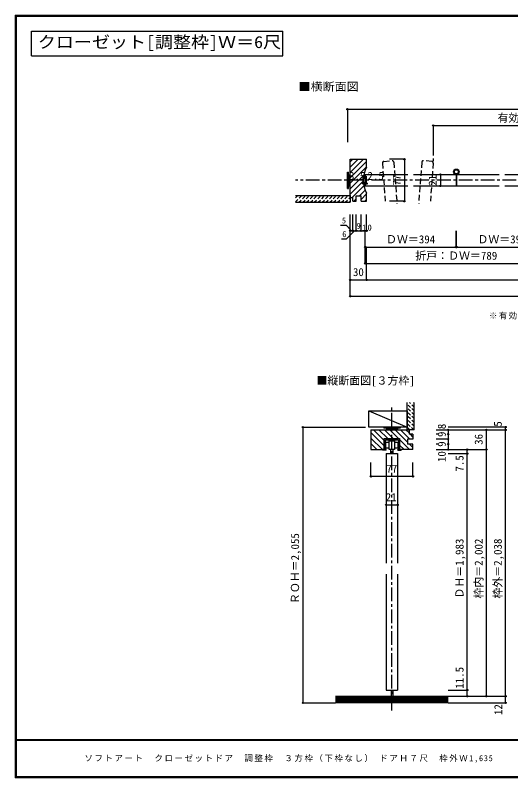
# Model space of a CAD drawing. Units: millimetres, scale not verified. Extents: x -973 to 977, y -701 to 696.
# Drawn here: x -973 to -67, y -701 to 696 of the extents above; entities that cross this region are included whole.
import ezdxf
from ezdxf.enums import TextEntityAlignment as Align

# ---------------------------------------------------------------- set-up
doc = ezdxf.new("R2010")
doc.units = ezdxf.units.MM
doc.header["$LTSCALE"] = 5
doc.header["$PDMODE"] = 32
doc.header["$PDSIZE"] = 2.5
for name, pattern in [('CHAIN1', [8, 5, -1, 1, -1]), ('DASHED1', [1.8, 1.2, -0.6]), ('DASHED2', [3, 2, -1])]:
    doc.linetypes.add(name, pattern=pattern)
for name, color, linetype in [('0-0_補助線', 7, 'Continuous'), ('0-1_通り芯', 4, 'CHAIN1'), ('0-3_仕上げ', 2, 'Continuous'), ('0-4_枠', 3, 'Continuous'), ('0-6_扉', 6, 'Continuous'), ('0-7_金物', 7, 'Continuous'), ('0-A_文字', 3, 'Continuous'), ('0-B_寸法', 7, 'Continuous'), ('0-C_ハッチ', 7, 'Continuous'), ('F-1_枠', 6, 'Continuous'), ('F-A_文字', 7, 'Continuous')]:
    doc.layers.add(name, color=color, linetype=linetype)
doc.styles.add('ＭＳ ゴシック', font='')
doc.styles.get('ＭＳ ゴシック').set_extended_font_data('MS Gothic')

msp = doc.modelspace()

# ---------------------------------------------------------------- linework, layer by layer
at = {"layer": '0-0_補助線', "color": 4}
for p, q in [((-336.347, 387.393), (-336.347, 400.948)), ((-332.847, 387.393), (-332.847, 400.948)), ((-330.347, 387.393), (-330.347, 400.948)), ((-332.847, 387.393), (-336.347, 387.393)), ((-330.347, 387.393), (-332.847, 387.393))]:
    msp.add_line(p, q, dxfattribs=at)
at = {"layer": '0-0_補助線'}
for p in [(-336.347, 387.393), (-332.847, 387.393), (-330.347, 387.393)]:
    msp.add_point(p, dxfattribs=at)
at = {"layer": '0-1_通り芯'}
for p, q in [((-208.347, 463.658), (-208.347, 424.921)), ((463.653, 393.658), (-460.347, 393.658)), ((-284.019, -577.61), (-284.019, -18.638))]:
    msp.add_line(p, q, dxfattribs=at)
at = {"layer": '0-3_仕上げ', "color": 4}
for p, q in [((-261.152, 432.158), (-288.358, 432.158)), ((-326.019, -28.614), (-256.019, -28.614)), ((-256.019, -28.614), (-256.019, -58.614)), ((-256.019, -58.614), (-326.019, -58.614))]:
    msp.add_line(p, q, dxfattribs=at)
at = {"layer": '0-3_仕上げ'}
for p, q in [((-460.347, 365.658), (-360.347, 365.658)), ((-360.347, 365.658), (-360.347, 353.158)), ((-460.347, 353.158), (-360.347, 353.158)), ((-256.019, -63.638), (-256.019, -13.638)), ((-243.519, -63.638), (-243.519, -13.638)), ((-243.519, -63.638), (-256.019, -63.638)), ((-387.019, -551.639), (-181.019, -551.639)), ((-181.019, -563.639), (-387.019, -563.639))]:
    msp.add_line(p, q, dxfattribs=at)
at = {"layer": '0-3_仕上げ', "color": 7}
for p, q in [((-181.019, -553.638), (-387.019, -553.638)), ((-181.019, -555.638), (-387.019, -555.638)), ((-181.019, -557.638), (-387.019, -557.638)), ((-181.019, -559.638), (-387.019, -559.638)), ((-181.019, -561.639), (-387.019, -561.639))]:
    msp.add_line(p, q, dxfattribs=at)
at = {"layer": '0-3_仕上げ', "color": 4}
for points in [[(-261.152, 432.158), (-261.152, 355.158), (-288.358, 355.158)], [(-326.019, -58.614), (-326.019, -28.614), (-256.019, -58.614)]]:
    msp.add_lwpolyline(points, dxfattribs=at)
at = {"layer": '0-3_仕上げ', "color": 7}
for p in [(-261.152, 432.158), (-261.152, 355.158)]:
    msp.add_point(p, dxfattribs=at)
at = {"layer": '0-4_枠'}
for p, q in [((-360.347, 432.158), (-330.347, 432.158)), ((-360.347, 362.158), (-360.347, 432.158)), ((-330.347, 417.658), (-330.347, 432.158)), ((-349.347, 365.158), (-340.347, 365.158)), ((-340.347, 355.158), (-340.347, 365.158)), ((-330.347, 355.158), (-330.347, 369.658)), ((-360.347, 362.158), (-355.347, 362.158)), ((-355.347, 355.158), (-355.347, 362.158)), ((-340.347, 355.158), (-337.778, 355.158)), ((-337.778, 355.158), (-330.347, 355.158)), ((-322.519, -63.638), (-252.519, -63.638)), ((-322.519, -63.638), (-322.519, -99.638)), ((-252.519, -63.638), (-252.519, -71.638)), ((-298.019, -79.638), (-270.019, -79.638)), ((-298.019, -99.638), (-298.019, -79.638)), ((-270.019, -79.638), (-270.019, -99.638)), ((-255.519, -80.638), (-255.519, -89.638)), ((-245.519, -80.638), (-255.519, -80.638)), ((-245.519, -71.638), (-252.519, -71.638)), ((-245.519, -71.638), (-245.519, -80.638)), ((-245.519, -89.638), (-255.519, -89.638)), ((-245.519, -99.638), (-245.519, -89.638)), ((-322.519, -99.638), (-298.019, -99.638)), ((-245.519, -99.638), (-270.019, -99.638))]:
    msp.add_line(p, q, dxfattribs=at)
msp.add_lwpolyline([(-355.347, 355.158), (-349.347, 355.158), (-349.347, 365.158)], dxfattribs=at)
msp.add_arc((-285.347, 393.658), 51, 151.92751, 208.07249, dxfattribs=at)
at = {"layer": '0-6_扉', "color": 2, "linetype": 'DASHED2'}
for p, q in [((-301.448, 424.921), (-295.842, 351.158)), ((-298.684, 428.14), (-283.727, 429.277)), ((-280.508, 426.513), (-274.781, 351.158)), ((-229.287, 426.513), (-235.013, 351.158)), ((-211.111, 428.14), (-226.068, 429.277)), ((-208.347, 424.921), (-213.953, 351.158))]:
    msp.add_line(p, q, dxfattribs=at)
at = {"layer": '0-6_扉'}
for p, q in [((-332.847, 404.158), (-254.722, 404.158)), ((-332.847, 404.158), (-332.847, 383.158)), ((-244.722, 404.158), (-166.597, 404.158)), ((-166.597, 404.158), (-166.597, 383.158)), ((-165.597, 404.158), (-87.472, 404.158)), ((-165.597, 404.158), (-165.597, 383.158)), ((-77.472, 404.158), (0.653, 404.158)), ((-332.847, 383.158), (-254.722, 383.158)), ((-244.722, 383.158), (-166.597, 383.158)), ((-165.597, 383.158), (-87.472, 383.158)), ((-77.472, 383.158), (0.653, 383.158)), ((-294.518, -107.138), (-294.518, -307.638)), ((-294.518, -107.138), (-273.518, -107.138)), ((-273.518, -107.138), (-273.518, -307.638)), ((-294.518, -327.638), (-294.518, -540.139)), ((-273.518, -327.638), (-273.518, -540.139)), ((-294.518, -540.139), (-273.518, -540.139))]:
    msp.add_line(p, q, dxfattribs=at)
at = {"layer": '0-6_扉', "color": 2, "linetype": 'DASHED2'}
for centre, start, end in [((-298.457, 425.149), 94.34602, 184.34602), ((-283.5, 426.285), 4.34602, 94.34602), ((-226.295, 426.285), 85.65398, 175.65398), ((-211.338, 425.149), 355.65398, 85.65398)]:
    msp.add_arc(centre, 3, start, end, dxfattribs=at)
at = {"layer": '0-7_金物'}
for p, q in [((-365.347, 378.658), (-365.347, 408.658)), ((-365.347, 408.658), (-363.347, 408.658)), ((-363.347, 378.658), (-363.347, 408.658)), ((-363.347, 403.657), (-361.347, 403.657)), ((-361.347, 383.658), (-361.347, 403.657)), ((-361.347, 402.658), (-360.347, 402.658)), ((-365.347, 378.658), (-363.347, 378.658)), ((-363.347, 383.658), (-361.347, 383.658)), ((-361.347, 384.658), (-360.347, 384.658)), ((-269.019, -58.614), (-299.018, -58.614)), ((-299.018, -58.614), (-299.018, -60.614)), ((-269.019, -60.614), (-299.018, -60.614)), ((-294.018, -60.614), (-294.018, -62.614)), ((-274.019, -62.614), (-294.018, -62.614)), ((-293.019, -63.638), (-293.019, -62.614)), ((-275.019, -62.614), (-275.019, -63.638)), ((-274.019, -60.614), (-274.019, -62.614)), ((-269.019, -58.614), (-269.019, -60.614)), ((-289.019, -83.638), (-279.018, -83.638)), ((-289.019, -99.638), (-289.019, -83.638)), ((-279.018, -83.638), (-279.018, -99.638)), ((-295.048, -86.436), (-289.019, -86.436)), ((-295.048, -97.436), (-295.048, -86.436)), ((-289.019, -97.436), (-295.048, -97.436)), ((-273.049, -97.436), (-279.018, -97.436)), ((-301.018, -99.638), (-301.018, -100.638)), ((-298.019, -99.638), (-301.018, -99.638)), ((-294.721, -100.638), (-301.018, -100.638)), ((-294.721, -99.638), (-296.019, -99.638)), ((-294.721, -100.638), (-294.721, -99.638)), ((-279.018, -99.638), (-289.019, -99.638)), ((-286.019, -107.138), (-286.019, -99.638)), ((-272.019, -99.638), (-273.186, -99.638)), ((-273.186, -100.638), (-273.186, -99.638)), ((-273.186, -100.638), (-267.019, -100.638)), ((-270.019, -99.638), (-267.019, -99.638)), ((-267.019, -99.638), (-267.019, -100.638)), ((-285.518, -540.181), (-285.518, -551.639)), ((-282.518, -540.181), (-282.518, -551.639))]:
    msp.add_line(p, q, dxfattribs=at)
for points in [[(-296.019, -99.638), (-296.019, -81.638), (-272.019, -81.638), (-272.019, -99.638)], [(-279.018, -86.436), (-273.049, -86.436), (-273.049, -97.436)], [(-282.019, -99.638), (-282.019, -107.138), (-286.019, -107.138)]]:
    msp.add_lwpolyline(points, dxfattribs=at)
for radius in [5, 3.5]:
    msp.add_circle((-166.097, 409.158), radius, dxfattribs=at)
at = {"layer": '0-A_文字'}
for p, q in [((-943.333, 621.667), (-943.333, 666.667)), ((-943.333, 666.667), (-483.333, 666.667)), ((-483.333, 621.667), (-483.333, 666.667)), ((-943.333, 621.667), (-483.333, 621.667))]:
    msp.add_line(p, q, dxfattribs=at)
at = {"layer": '0-B_寸法', "color": 4}
for p, q in [((-365.347, 523.658), (-365.347, 463.658)), ((-365.347, 523.658), (368.653, 523.658)), ((-208.347, 493.658), (211.653, 493.658)), ((-208.347, 493.658), (-208.347, 463.658)), ((-195.212, 404.158), (-195.212, 383.158)), ((-360.347, 301.158), (-360.347, 331.158)), ((-355.347, 301.158), (-355.347, 331.158)), ((-349.347, 301.158), (-349.347, 331.158)), ((-340.347, 301.158), (-340.347, 331.158)), ((-330.347, 301.158), (-330.347, 331.158)), ((-377.922, 311.158), (-367.847, 311.158)), ((-357.847, 301.158), (-367.847, 311.158)), ((-352.347, 301.158), (-367.347, 286.158)), ((-360.347, 301.158), (-330.347, 301.158)), ((-360.347, 211.158), (-360.347, 301.158)), ((-332.847, 241.158), (-332.847, 301.158)), ((-166.597, 271.158), (-166.597, 301.158)), ((-165.597, 271.158), (-165.597, 301.158)), ((-376.555, 286.158), (-367.347, 286.158)), ((-332.847, 271.158), (-166.597, 271.158)), ((-330.347, 211.158), (-330.347, 271.158)), ((-165.597, 271.158), (0.653, 271.158)), ((-332.847, 241.158), (0.653, 241.158)), ((-360.347, 181.158), (-360.347, 211.158)), ((-360.347, 211.158), (-330.347, 211.158)), ((-330.347, 211.158), (333.653, 211.158)), ((-360.347, 181.158), (363.653, 181.158)), ((-447.019, -58.638), (-447.019, -563.638)), ((-447.019, -58.638), (-332.519, -58.638)), ((-203.019, -63.638), (-76.019, -63.638)), ((-76.019, -58.638), (-181.019, -58.638)), ((-181.019, -63.638), (-181.019, -99.638)), ((-111.019, -551.638), (-111.019, -63.638)), ((-76.019, -563.638), (-76.019, -58.638)), ((-199.601, -71.638), (-203.019, -71.638)), ((-181.019, -80.638), (-203.019, -80.638)), ((-181.019, -71.638), (-183.107, -71.638)), ((-199.601, -89.638), (-203.019, -89.638)), ((-181.019, -89.638), (-183.107, -89.638)), ((-203.019, -99.638), (-146.019, -99.638)), ((-181.019, -107.138), (-146.019, -107.138)), ((-146.019, -551.638), (-146.019, -99.638)), ((-146.019, -99.638), (-111.019, -99.638)), ((-322.519, -148.885), (-322.519, -123.267)), ((-245.519, -148.885), (-245.519, -123.267)), ((-245.519, -148.885), (-322.519, -148.885)), ((-294.518, -187.077), (-294.518, -201.117)), ((-273.518, -187.077), (-273.518, -201.117)), ((-294.518, -201.117), (-273.518, -201.117)), ((-181.019, -540.139), (-146.019, -540.139)), ((-181.019, -551.638), (-76.019, -551.638)), ((-447.019, -563.638), (-387.019, -563.638)), ((-181.019, -563.638), (-76.019, -563.638))]:
    msp.add_line(p, q, dxfattribs=at)
at = {"layer": '0-B_寸法'}
for p in [(-365.347, 523.658), (-208.347, 493.658), (-195.212, 404.158), (-195.212, 383.158), (-360.347, 301.158), (-355.347, 301.158), (-349.347, 301.158), (-340.347, 301.158), (-330.347, 301.158), (-332.847, 271.158), (-166.597, 271.158), (-165.597, 271.158), (-332.847, 241.158), (-360.347, 211.158), (-330.347, 211.158), (-360.347, 181.158), (-447.019, -58.638), (-181.019, -63.638), (-111.019, -63.638), (-76.019, -58.638), (-76.019, -63.638), (-181.019, -71.638), (-181.019, -80.638), (-181.019, -89.638), (-181.019, -99.638), (-146.019, -99.638), (-146.019, -107.138), (-111.019, -99.638), (-322.519, -148.885), (-245.519, -148.885), (-294.518, -201.117), (-273.518, -201.117), (-146.019, -540.139), (-146.019, -551.638), (-111.019, -551.638), (-76.019, -551.638), (-447.019, -563.638), (-76.019, -563.638)]:
    msp.add_point(p, dxfattribs=at)
at = {"layer": '0-C_ハッチ', "color": 4}
for p, q in [((-360.347, 417.676), (-345.866, 432.158)), ((-360.347, 407.777), (-335.966, 432.158)), ((-360.347, 427.576), (-355.765, 432.158)), ((-360.347, 397.877), (-330.347, 427.877)), ((-360.347, 387.978), (-330.347, 417.978)), ((-360.347, 378.078), (-335.497, 402.928)), ((-360.347, 368.179), (-336.326, 392.2)), ((-356.469, 362.158), (-335.291, 383.335)), ((-343.569, 365.158), (-333.066, 375.661)), ((-340.347, 358.48), (-330.347, 368.48)), ((-353.569, 355.158), (-349.347, 359.38)), ((-333.77, 355.158), (-330.347, 358.581)), ((-298.019, -93.135), (-322.519, -68.635)), ((-298.019, -83.235), (-317.616, -63.638)), ((-291.716, -79.638), (-307.716, -63.638)), ((-281.817, -79.638), (-297.817, -63.638)), ((-271.917, -79.638), (-287.917, -63.638)), ((-255.519, -86.137), (-278.018, -63.638)), ((-251.118, -80.638), (-268.118, -63.638)), ((-252.519, -69.338), (-258.219, -63.638)), ((-301.415, -99.638), (-322.519, -78.534)), ((-251.917, -99.638), (-270.019, -81.537)), ((-245.519, -76.338), (-250.219, -71.638)), ((-311.314, -99.638), (-322.519, -88.434)), ((-261.817, -99.638), (-270.019, -91.436)), ((-245.519, -96.137), (-252.018, -89.638)), ((-321.214, -99.638), (-322.519, -98.333))]:
    msp.add_line(p, q, dxfattribs=at)
at = {"layer": '0-C_ハッチ', "color": 4, "linetype": 'DASHED1'}
for p, q in [((-460.347, 361.227), (-455.916, 365.658)), ((-460.347, 354.156), (-448.845, 365.658)), ((-454.274, 353.158), (-441.774, 365.658)), ((-447.203, 353.158), (-434.703, 365.658)), ((-440.132, 353.158), (-427.632, 365.658)), ((-433.061, 353.158), (-420.561, 365.658)), ((-425.99, 353.158), (-413.49, 365.658)), ((-418.919, 353.158), (-406.419, 365.658)), ((-411.848, 353.158), (-399.348, 365.658)), ((-404.777, 353.158), (-392.277, 365.658)), ((-397.706, 353.158), (-385.206, 365.658)), ((-390.634, 353.158), (-378.134, 365.658)), ((-383.563, 353.158), (-371.063, 365.658)), ((-376.492, 353.158), (-363.992, 365.658)), ((-369.421, 353.158), (-360.347, 362.232)), ((-362.35, 353.158), (-360.347, 355.161)), ((-243.519, -21.77), (-251.65, -13.638)), ((-243.519, -14.699), (-244.579, -13.638)), ((-243.519, -28.841), (-256.019, -16.341)), ((-243.519, -35.912), (-256.019, -23.412)), ((-243.519, -42.983), (-256.019, -30.483)), ((-243.519, -50.054), (-256.019, -37.554)), ((-243.519, -57.125), (-256.019, -44.625)), ((-244.077, -63.638), (-256.019, -51.696)), ((-251.148, -63.638), (-256.019, -58.767))]:
    msp.add_line(p, q, dxfattribs=at)
at = {"layer": 'F-1_枠'}
for p, q in [((-973.347, 695.833), (-973.347, -700.833)), ((-973.347, 695.833), (976.653, 695.833)), ((-973.347, 695), (976.653, 695)), ((-973.347, 694.167), (976.653, 694.167)), ((-972.514, 695.833), (-972.514, -700.833)), ((-971.68, 695.833), (-971.68, -700.833)), ((976.653, -631.667), (-973.347, -631.667)), ((976.653, -632.5), (-973.347, -632.5)), ((976.653, -699.167), (-973.347, -699.167)), ((976.653, -700), (-973.347, -700)), ((976.653, -700.833), (-973.347, -700.833))]:
    msp.add_line(p, q, dxfattribs=at)

# ---------------------------------------------------------------- texts
at = {"layer": '0-0_補助線', "style": 'ＭＳ ゴシック'}
for s, p in [('3.5', (-362.581, 389.893)), ('2.5', (-328.616, 389.893))]:
    msp.add_text(s, height=14.66, dxfattribs=at).set_placement(p, align=Align.BOTTOM_LEFT)
at = {"layer": '0-3_仕上げ', "color": 7, "style": 'ＭＳ ゴシック'}
msp.add_text('77', height=14.66, rotation=90, dxfattribs=at).set_placement((-263.652, 383.658), align=Align.BOTTOM_LEFT)
at = {"layer": '0-A_文字', "style": 'ＭＳ ゴシック', "width": 1.1}
msp.add_text('クローゼット[調整枠]Ｗ＝6尺', height=21.99, dxfattribs=at).set_placement((-932.083, 629.167), align=Align.BOTTOM_LEFT)
at = {"layer": '0-A_文字', "color": 7, "style": 'ＭＳ ゴシック', "width": 1.1}
msp.add_text('■横断面図', height=14.66, dxfattribs=at).set_placement((-454.769, 553.344), align=Align.BOTTOM_LEFT)
at = {"layer": '0-A_文字', "color": 7, "style": 'ＭＳ ゴシック'}
msp.add_text('■縦断面図[３方枠]', height=14.66, dxfattribs=at).set_placement((-422.019, 14.925), align=Align.BOTTOM_LEFT)
at = {"layer": '0-A_文字', "color": 7, "insert": (-106.347, 138.658), "char_height": 11, "attachment_point": 7, "style": 'ＭＳ ゴシック'}
msp.add_mtext('\\T1.17;※有効開口寸法は扉の厚さや調整によって若干異なります。', dxfattribs=at)
at = {"layer": '0-B_寸法', "style": 'ＭＳ ゴシック'}
for s, height, p in [('有効開口寸法＝1,331', 14.66, (-90.697, 496.158)), ('5', 11, (-375.347, 311.158)), ('9', 11, (-348.597, 301.158)), ('6', 11, (-374.847, 286.158)), ('ＤＷ＝394', 14.66, (-294.722, 273.658)), ('ＤＷ＝394', 14.66, (-127.472, 273.658)), ('折戸：ＤＷ＝789', 14.66, (-241.097, 243.658)), ('30', 14.66, (-355.347, 213.658)), ('77', 14.66, (-294.019, -146.385)), ('21', 14.66, (-295.269, -198.617))]:
    msp.add_text(s, height=height, dxfattribs=at).set_placement(p, align=Align.BOTTOM_LEFT)
for s, p in [('21', (-197.712, 383.658)), ('8', (-181.019, -62.379)), ('5', (-78.519, -57.711)), ('9', (-181.019, -76.638)), ('36', (-113.519, -91.013)), ('9', (-181.019, -94.638)), ('10', (-181.019, -122.582)), ('7.5', (-148.423, -140.018)), ('ＲＯＨ＝2,055', (-449.519, -382.638)), ('ＤＨ＝1,983', (-148.519, -372.638)), ('枠内＝2,002', (-113.519, -372.638)), ('枠外＝2,038', (-78.519, -372.638)), ('11.5', (-148.43, -537.696)), ('12', (-77.61, -585.996))]:
    msp.add_text(s, height=14.66, rotation=90, dxfattribs=at).set_placement(p, align=Align.BOTTOM_LEFT)
at = {"layer": '0-B_寸法', "insert": (-338.472, 301.158), "char_height": 11, "attachment_point": 7, "style": 'ＭＳ ゴシック'}
msp.add_mtext('\\T1.36;\\W0.9;10', dxfattribs=at)
at = {"layer": 'F-A_文字', "insert": (-846.68, -673.333), "char_height": 11, "attachment_point": 7, "style": 'ＭＳ ゴシック'}
msp.add_mtext('\\T1.19;ソフトアート\u3000クローゼットドア\\~\\~調整枠\u3000３方枠（下枠なし）\\~ドアＨ７尺\\~\\~枠外Ｗ1,635', dxfattribs=at)

doc.saveas('drawing.dxf')
